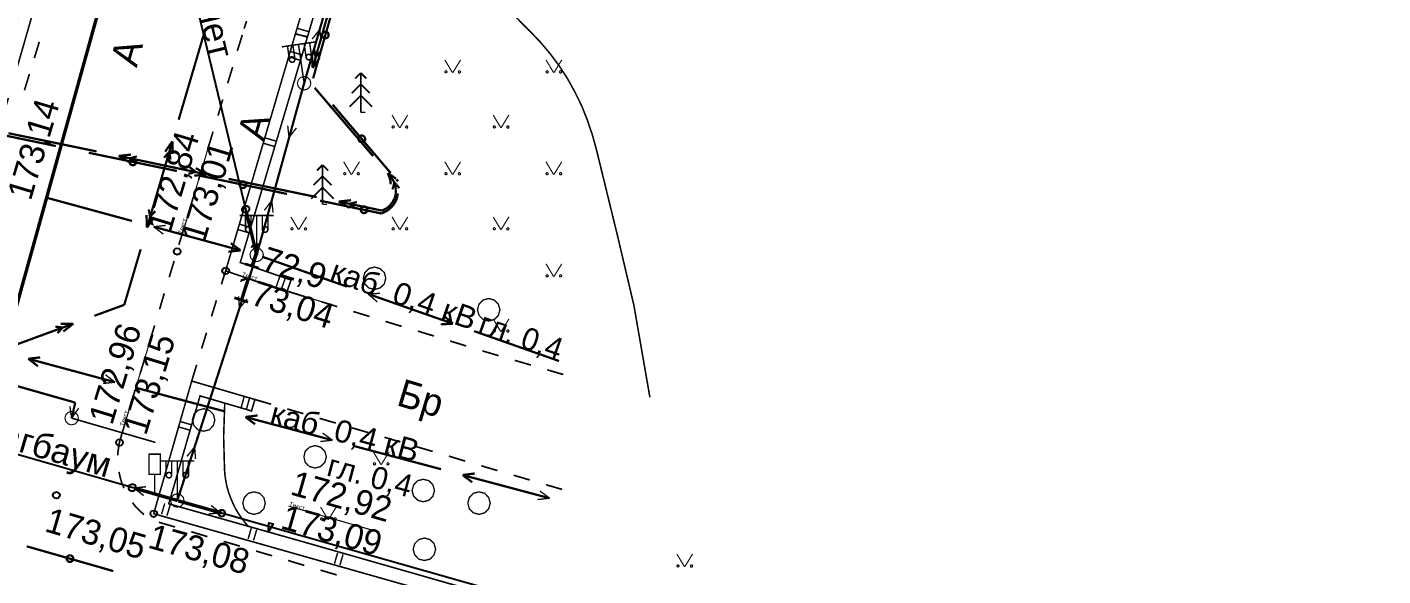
# Model space of a CAD drawing. Extents: x -2634 to -2115, y -2142 to -1393.
# Drawn here: x -2368.2 to -2307.9, y -2042.1 to -2017.7 of the extents above; entities that cross this region are included whole.
import ezdxf

# ---------------------------------------------------------------- set-up
doc = ezdxf.new("R2010")
doc.units = 0
doc.header["$MEASUREMENT"] = 0
for name, color, linetype in [('500_Дополн-Бордюры__п', 7, 'Continuous'), ('500_Дороги-Автодорожн', 7, 'Continuous'), ('500_Дороги-Проезжие_ч', 7, 'Continuous'), ('500_Железн-Сооружения', 7, 'Continuous'), ('500_Линии_-Линии_связ', 7, 'Continuous'), ('500_Линии_-ЛЭП_кабель', 7, 'Continuous'), ('500_Линии_-ЛЭП_провод', 7, 'Continuous'), ('500_Линии_-Фонари_час', 7, 'Continuous'), ('500_Линии_-Электрокаб', 7, 'Continuous'), ('500_Объект-Опоры', 7, 'Continuous'), ('500_Огражд-Ограждения', 7, 'Continuous'), ('500_Растит-Газоны__са', 7, 'Continuous'), ('500_Растит-Лес_и_лесо', 7, 'Continuous'), ('500_Рельеф-Высотные_о', 7, 'Continuous'), ('500_Рельеф-Горизонтал', 7, 'Continuous'), ('Красные_ли-Оси_улиц_к', 7, 'Continuous')]:
    doc.layers.add(name, color=color, linetype=linetype)
doc.styles.add('TARIAL', font='Arial')

# ---------------------------------------------------------------- blocks, each defined once
blk = doc.blocks.new('block_25')
at = {"layer": '500_Растит-Газоны__са', "color": 0, "const_width": 0.05}
for points in [[(2.35, 3.02), (2.69, 2.45)], [(2.7, 2.45), (3.05, 3.02)], [(0, 0.57), (0.34, 0)], [(0.35, 0), (0.7, 0.57)]]:
    blk.add_lwpolyline(points, dxfattribs=at)
for points in [[(2.4, 2.54), (2.42, 2.53), (2.44, 2.51), (2.45, 2.49), (2.44, 2.46), (2.42, 2.45), (2.4, 2.44), (2.37, 2.45), (2.36, 2.46), (2.35, 2.49), (2.36, 2.51), (2.37, 2.53)], [(3, 2.54), (3.02, 2.53), (3.04, 2.51), (3.05, 2.49), (3.04, 2.46), (3.02, 2.44), (3, 2.44), (2.97, 2.44), (2.96, 2.46), (2.95, 2.49), (2.96, 2.51), (2.97, 2.53)], [(0.05, 0.09), (0.07, 0.08), (0.09, 0.06), (0.1, 0.04), (0.09, 0.01), (0.07, 0), (0.05, -0.01), (0.02, 0), (0.01, 0.01), (0, 0.04), (0.01, 0.06), (0.02, 0.08)], [(0.65, 0.09), (0.68, 0.08), (0.69, 0.06), (0.7, 0.04), (0.69, 0.01), (0.68, -0.01), (0.65, -0.01), (0.63, -0.01), (0.61, 0.01), (0.6, 0.04), (0.61, 0.06), (0.63, 0.08)]]:
    blk.add_lwpolyline(points, close=True, dxfattribs=at)

msp = doc.modelspace()

# ---------------------------------------------------------------- linework, layer by layer
at = {"layer": '500_Дополн-Бордюры__п', "color": 1, "const_width": 0.075}
for points in [[(-2358.4, -2017.38), (-2358.51, -2017.72)], [(-2367.84, -2019.03), (-2367.62, -2018.31)], [(-2358.81, -2018.71), (-2358.59, -2018)], [(-2359.24, -2020.15), (-2359.02, -2019.43)], [(-2368.28, -2020.46), (-2368.06, -2019.74)], [(-2359.67, -2021.59), (-2359.46, -2020.87)], [(-2360.11, -2023.02), (-2359.89, -2022.3)], [(-2360.54, -2024.46), (-2360.32, -2023.74)], [(-2360.97, -2025.9), (-2360.76, -2025.18)], [(-2361.41, -2027.33), (-2361.19, -2026.61)], [(-2361.84, -2028.77), (-2361.62, -2028.05)], [(-2359.52, -2029.09), (-2359.33, -2028.49)], [(-2359.33, -2028.49), (-2359.44, -2028.83)], [(-2362.27, -2030.2), (-2362.06, -2029.49)], [(-2359.96, -2030.52), (-2359.74, -2029.8)], [(-2356.52, -2029.42), (-2355.8, -2029.64)], [(-2356.52, -2029.42), (-2355.8, -2029.64)], [(-2355.08, -2029.86), (-2354.37, -2030.08)], [(-2355.08, -2029.86), (-2354.37, -2030.08)], [(-2353.65, -2030.3), (-2352.93, -2030.52)], [(-2353.65, -2030.3), (-2352.93, -2030.52)], [(-2362.71, -2031.64), (-2362.49, -2030.92)], [(-2352.22, -2030.74), (-2351.5, -2030.96)], [(-2352.22, -2030.74), (-2351.5, -2030.96)], [(-2360.4, -2031.95), (-2360.18, -2031.24)], [(-2350.78, -2031.17), (-2350.06, -2031.39)], [(-2350.78, -2031.17), (-2350.06, -2031.39)], [(-2349.35, -2031.61), (-2348.63, -2031.83)], [(-2349.35, -2031.61), (-2348.63, -2031.83)], [(-2347.91, -2032.05), (-2347.19, -2032.26)], [(-2347.91, -2032.05), (-2347.19, -2032.26)], [(-2363.14, -2033.08), (-2362.92, -2032.36)], [(-2360.84, -2033.39), (-2360.62, -2032.67)], [(-2346.47, -2032.47), (-2345.75, -2032.68)], [(-2346.47, -2032.47), (-2345.75, -2032.68)], [(-2345.03, -2032.89), (-2344.31, -2033.1)], [(-2345.03, -2032.89), (-2344.31, -2033.1)], [(-2363.57, -2034.51), (-2363.36, -2033.79)], [(-2358.03, -2034.21), (-2357.31, -2034.42)], [(-2356.59, -2034.63), (-2355.87, -2034.84)], [(-2364.01, -2035.95), (-2363.79, -2035.23)], [(-2355.15, -2035.05), (-2354.43, -2035.26)], [(-2353.71, -2035.47), (-2352.99, -2035.68)], [(-2352.27, -2035.89), (-2351.56, -2036.1)], [(-2364.12, -2036.55), (-2364.13, -2036.69)], [(-2364.09, -2036.34), (-2364.12, -2036.55)], [(-2364.06, -2036.14), (-2364.09, -2036.34)], [(-2364.01, -2035.95), (-2364.06, -2036.14)], [(-2350.84, -2036.31), (-2350.12, -2036.52)], [(-2349.4, -2036.73), (-2348.68, -2036.95)], [(-2364.07, -2037.43), (-2364.05, -2037.56)], [(-2364.05, -2037.56), (-2364, -2037.75)], [(-2364, -2037.75), (-2363.94, -2037.95)], [(-2347.96, -2037.16), (-2347.24, -2037.37)], [(-2346.52, -2037.58), (-2345.8, -2037.79)], [(-2363.94, -2037.95), (-2363.86, -2038.13)], [(-2363.86, -2038.13), (-2363.85, -2038.15)], [(-2345.08, -2038), (-2344.36, -2038.21)], [(-2363.47, -2038.79), (-2363.45, -2038.83)], [(-2363.45, -2038.83), (-2363.32, -2038.99)], [(-2363.32, -2038.99), (-2363.18, -2039.13)], [(-2363.18, -2039.13), (-2363.03, -2039.27)], [(-2363.03, -2039.27), (-2362.96, -2039.33)], [(-2362.3, -2039.67), (-2361.58, -2039.88)], [(-2360.86, -2040.09), (-2360.14, -2040.31)], [(-2359.42, -2040.52), (-2358.7, -2040.73)], [(-2357.98, -2040.95), (-2357.26, -2041.16)], [(-2356.55, -2041.37), (-2355.83, -2041.59)], [(-2355.11, -2041.8), (-2354.39, -2042.01)]]:
    msp.add_lwpolyline(points, dxfattribs=at)
at = {"layer": '500_Дороги-Автодорожн', "color": 0, "const_width": 0.065}
msp.add_lwpolyline([(-2362.24, -2037.54), (-2362.74, -2037.54), (-2362.74, -2036.64), (-2362.24, -2036.64)], close=True, dxfattribs=at)
for points in [[(-2362.49, -2038.41), (-2362.49, -2037.54)], [(-2362.24, -2038.44), (-2362.49, -2038.44)]]:
    msp.add_lwpolyline(points, dxfattribs=at)
at = {"layer": '500_Железн-Сооружения', "color": 0, "const_width": 0.07}
msp.add_lwpolyline([(-2366.18, -2035.04), (-2362.45, -2036.12)], dxfattribs=at)
at = {"layer": '500_Линии_-Линии_связ', "color": 6}
for points in [[(-2357.95, -2027.78), (-2365.79, -1995.18)], [(-2361.48, -2038.7), (-2389.73, -2030.58)], [(-2295.11, -2057.58), (-2361.48, -2038.7)]]:
    msp.add_lwpolyline(points, dxfattribs=at)
at = {"layer": '500_Линии_-Линии_связ', "color": 0}
for points, const_width in [([(-2354.35, -2016.08), (-2355.44, -2019.93)], 0.1), ([(-2354.57, -2021.1), (-2352.05, -2024.07)], 0.1), ([(-2366.88, -2022.94), (-2370.8, -2022.13)], 0.1), ([(-2361.5, -2024.05), (-2365.42, -2023.24)], 0.1), ([(-2356.6, -2025.07), (-2360.52, -2024.25)], 0.1), ([(-2352.05, -2024.07), (-2351.98, -2024.14)], 0.1), ([(-2351.67, -2025.05), (-2351.68, -2025.15)], 0.1), ([(-2352.4, -2025.94), (-2355.13, -2025.37)], 0.1), ([(-2351.97, -2025.67), (-2352.12, -2025.8)], 0.1), ([(-2351.84, -2025.52), (-2351.97, -2025.67)], 0.1), ([(-2351.74, -2025.34), (-2351.84, -2025.52)], 0.1), ([(-2351.68, -2025.15), (-2351.74, -2025.34)], 0.1), ([(-2357.95, -2027.78), (-2358.42, -2025.83)], 0.15), ([(-2352.29, -2025.89), (-2352.4, -2025.94)], 0.1), ([(-2352.12, -2025.8), (-2352.29, -2025.89)], 0.1), ([(-2361.48, -2038.7), (-2363.4, -2038.15)], 0.15), ([(-2361.43, -2038.72), (-2359.51, -2039.26)], 0.15), ([(-2368.18, -2040.74), (-2364.33, -2041.84)], 0.1)]:
    msp.add_lwpolyline(points, dxfattribs=dict(at, const_width=const_width))
at = {"layer": '500_Линии_-Линии_связ', "color": 0, "const_width": 0.1}
for points in [[(-2354.75, -2018.05), (-2354.79, -2018.11), (-2354.85, -2018.15), (-2354.93, -2018.15), (-2355, -2018.11), (-2355.04, -2018.04), (-2355.04, -2017.96), (-2355, -2017.9), (-2354.93, -2017.86), (-2354.85, -2017.86), (-2354.78, -2017.9), (-2354.75, -2017.97)], [(-2353.16, -2022.53), (-2353.13, -2022.6), (-2353.13, -2022.67), (-2353.18, -2022.74), (-2353.25, -2022.77), (-2353.33, -2022.76), (-2353.39, -2022.72), (-2353.42, -2022.65), (-2353.42, -2022.57), (-2353.37, -2022.51), (-2353.3, -2022.47), (-2353.22, -2022.48)], [(-2363.49, -2023.79), (-2363.56, -2023.76), (-2363.6, -2023.69), (-2363.6, -2023.62), (-2363.57, -2023.55), (-2363.5, -2023.5), (-2363.43, -2023.5), (-2363.36, -2023.53), (-2363.31, -2023.6), (-2363.31, -2023.68), (-2363.35, -2023.75), (-2363.41, -2023.79)], [(-2358.59, -2024.81), (-2358.66, -2024.77), (-2358.7, -2024.71), (-2358.71, -2024.63), (-2358.67, -2024.56), (-2358.61, -2024.52), (-2358.53, -2024.51), (-2358.46, -2024.55), (-2358.42, -2024.61), (-2358.41, -2024.69), (-2358.45, -2024.76), (-2358.51, -2024.8)], [(-2353.21, -2025.92), (-2353.27, -2025.89), (-2353.32, -2025.82), (-2353.32, -2025.74), (-2353.29, -2025.68), (-2353.22, -2025.63), (-2353.14, -2025.63), (-2353.08, -2025.66), (-2353.03, -2025.73), (-2353.03, -2025.81), (-2353.06, -2025.87), (-2353.13, -2025.92)], [(-2366.22, -2041.14), (-2366.15, -2041.18), (-2366.11, -2041.25), (-2366.11, -2041.33), (-2366.15, -2041.39), (-2366.22, -2041.43), (-2366.3, -2041.43), (-2366.36, -2041.39), (-2366.4, -2041.32), (-2366.4, -2041.24), (-2366.36, -2041.18), (-2366.29, -2041.14)]]:
    msp.add_lwpolyline(points, close=True, dxfattribs=at)
at = {"layer": '500_Линии_-Линии_связ', "color": 0}
for points in [[(-2358.6, -2025.79), (-2358.59, -2025.71), (-2358.55, -2025.64), (-2358.47, -2025.6), (-2358.39, -2025.6), (-2358.32, -2025.64), (-2358.28, -2025.71), (-2358.28, -2025.79), (-2358.33, -2025.85), (-2358.4, -2025.89), (-2358.49, -2025.89), (-2358.56, -2025.85)], [(-2363.53, -2038.28), (-2363.6, -2038.24), (-2363.63, -2038.17), (-2363.63, -2038.08), (-2363.59, -2038.01), (-2363.52, -2037.97), (-2363.44, -2037.97), (-2363.37, -2038.01), (-2363.34, -2038.08), (-2363.34, -2038.17), (-2363.38, -2038.24), (-2363.45, -2038.28)], [(-2359.47, -2039.12), (-2359.4, -2039.16), (-2359.36, -2039.23), (-2359.36, -2039.3), (-2359.4, -2039.37), (-2359.47, -2039.41), (-2359.55, -2039.41), (-2359.61, -2039.37), (-2359.65, -2039.3), (-2359.65, -2039.22), (-2359.61, -2039.15), (-2359.54, -2039.12)]]:
    msp.add_lwpolyline(points, close=True, dxfattribs=at)
at = {"layer": '500_Линии_-ЛЭП_кабель', "color": 2, "const_width": 0.1}
for points in [[(-2347.1, -1989.99), (-2355.84, -2020.15), (-2357.95, -2027.78)], [(-2361.48, -2038.7), (-2357.95, -2027.78)]]:
    msp.add_lwpolyline(points, dxfattribs=at)
at = {"layer": '500_Линии_-ЛЭП_кабель', "color": 0, "const_width": 0.06}
for points in [[(-2355.84, -2020.15), (-2355.14, -2017.75)], [(-2355.48, -2018.18), (-2355.14, -2017.75)], [(-2355.09, -2018.29), (-2355.14, -2017.75)], [(-2355.84, -2020.15), (-2356.51, -2022.56)], [(-2356.57, -2022.03), (-2356.51, -2022.56)], [(-2356.18, -2022.13), (-2356.51, -2022.56)], [(-2357.95, -2027.78), (-2357.28, -2025.37)], [(-2357.61, -2025.8), (-2357.28, -2025.37)], [(-2357.22, -2025.9), (-2357.28, -2025.37)], [(-2357.95, -2027.78), (-2358.72, -2030.16)], [(-2358.75, -2029.62), (-2358.72, -2030.16)], [(-2358.37, -2029.74), (-2358.72, -2030.16)], [(-2361.48, -2038.7), (-2360.71, -2036.32)], [(-2361.05, -2036.74), (-2360.71, -2036.32)], [(-2360.67, -2036.86), (-2360.71, -2036.32)]]:
    msp.add_lwpolyline(points, dxfattribs=at)
at = {"layer": '500_Линии_-ЛЭП_провод', "color": 253, "const_width": 0.07}
for points in [[(-2361.48, -2038.7), (-2389.73, -2030.58)], [(-2295.11, -2057.58), (-2361.48, -2038.7)]]:
    msp.add_lwpolyline(points, dxfattribs=at)
at = {"layer": '500_Линии_-ЛЭП_провод', "color": 0}
for points, const_width in [([(-2362.87, -2038.09), (-2363.4, -2038.15)], 0.065), ([(-2361.48, -2038.7), (-2363.4, -2038.15)], 0.065), ([(-2362.98, -2038.48), (-2363.4, -2038.15)], 0.065), ([(-2361.48, -2038.7), (-2359.56, -2039.25)], 0.06), ([(-2359.98, -2038.92), (-2359.56, -2039.25)], 0.06), ([(-2360.09, -2039.3), (-2359.56, -2039.25)], 0.06)]:
    msp.add_lwpolyline(points, dxfattribs=dict(at, const_width=const_width))
at = {"layer": '500_Линии_-Фонари_час', "color": 0, "const_width": 0.065}
for points in [[(-2355.35, -2018.31), (-2356.83, -2018.53)], [(-2355.84, -2020.15), (-2356.09, -2018.42)], [(-2355.75, -2019), (-2355.84, -2018.38)], [(-2355.51, -2018.97), (-2355.59, -2018.35)], [(-2356.49, -2019.13), (-2356.58, -2018.49)], [(-2356.5, -2019.11), (-2356.51, -2018.99)], [(-2356.5, -2019.11), (-2356.51, -2018.99)], [(-2356.24, -2019.1), (-2356.34, -2018.46)], [(-2356.25, -2019.07), (-2356.27, -2018.95)], [(-2355.75, -2019), (-2355.77, -2018.88)], [(-2355.51, -2018.97), (-2355.52, -2018.84)], [(-2356.24, -2019.1), (-2356.24, -2019.1)], [(-2357.2, -2026.03), (-2358.7, -2026.03)], [(-2358.45, -2026.68), (-2358.45, -2026.03)], [(-2358.2, -2026.68), (-2358.2, -2026.03)], [(-2357.95, -2027.78), (-2357.95, -2026.03)], [(-2357.7, -2026.65), (-2357.7, -2026.03)], [(-2357.45, -2026.65), (-2357.45, -2026.03)], [(-2358.45, -2026.65), (-2358.45, -2026.53)], [(-2358.45, -2026.65), (-2358.45, -2026.53)], [(-2358.2, -2026.65), (-2358.2, -2026.53)], [(-2358.2, -2026.68), (-2358.2, -2026.68)], [(-2357.7, -2026.65), (-2357.7, -2026.53)], [(-2357.45, -2026.65), (-2357.45, -2026.53)], [(-2360.73, -2036.95), (-2362.23, -2036.95)], [(-2361.98, -2037.6), (-2361.98, -2036.95)], [(-2361.73, -2037.6), (-2361.73, -2036.95)], [(-2361.48, -2038.7), (-2361.48, -2036.95)], [(-2361.23, -2037.58), (-2361.23, -2036.95)], [(-2360.98, -2037.58), (-2360.98, -2036.95)], [(-2361.98, -2037.58), (-2361.98, -2037.45)], [(-2361.98, -2037.58), (-2361.98, -2037.45)], [(-2361.73, -2037.58), (-2361.73, -2037.45)], [(-2361.73, -2037.6), (-2361.73, -2037.6)], [(-2361.23, -2037.58), (-2361.23, -2037.45)], [(-2360.98, -2037.58), (-2360.98, -2037.45)]]:
    msp.add_lwpolyline(points, dxfattribs=at)
at = {"layer": '500_Линии_-Фонари_час', "color": 0, "const_width": 0.07}
for points in [[(-2356.5, -2019.11), (-2356.49, -2019.05), (-2356.45, -2018.99), (-2356.39, -2018.97), (-2356.33, -2018.98), (-2356.27, -2019.01), (-2356.25, -2019.07), (-2356.26, -2019.14), (-2356.29, -2019.19), (-2356.35, -2019.22), (-2356.42, -2019.21), (-2356.47, -2019.17)], [(-2355.75, -2019), (-2355.75, -2018.94), (-2355.71, -2018.89), (-2355.65, -2018.86), (-2355.58, -2018.87), (-2355.53, -2018.91), (-2355.51, -2018.97), (-2355.51, -2019.03), (-2355.55, -2019.08), (-2355.61, -2019.11), (-2355.68, -2019.1), (-2355.73, -2019.06)], [(-2358.45, -2026.65), (-2358.43, -2026.59), (-2358.39, -2026.54), (-2358.32, -2026.53), (-2358.26, -2026.54), (-2358.22, -2026.59), (-2358.2, -2026.65), (-2358.22, -2026.71), (-2358.26, -2026.76), (-2358.32, -2026.78), (-2358.39, -2026.76), (-2358.43, -2026.71)], [(-2357.7, -2026.65), (-2357.68, -2026.59), (-2357.64, -2026.54), (-2357.57, -2026.53), (-2357.51, -2026.54), (-2357.47, -2026.59), (-2357.45, -2026.65), (-2357.47, -2026.71), (-2357.51, -2026.76), (-2357.57, -2026.78), (-2357.64, -2026.76), (-2357.68, -2026.71)], [(-2361.98, -2037.58), (-2361.96, -2037.51), (-2361.92, -2037.47), (-2361.85, -2037.45), (-2361.79, -2037.47), (-2361.75, -2037.51), (-2361.73, -2037.58), (-2361.75, -2037.64), (-2361.79, -2037.68), (-2361.85, -2037.7), (-2361.92, -2037.68), (-2361.96, -2037.64)], [(-2361.23, -2037.58), (-2361.21, -2037.51), (-2361.17, -2037.47), (-2361.1, -2037.45), (-2361.04, -2037.47), (-2361, -2037.51), (-2360.98, -2037.58), (-2361, -2037.64), (-2361.04, -2037.68), (-2361.1, -2037.7), (-2361.17, -2037.68), (-2361.21, -2037.64)]]:
    msp.add_lwpolyline(points, close=True, dxfattribs=at)
at = {"layer": '500_Линии_-Электрокаб', "color": 12, "const_width": 0.1}
for points in [[(-2354.37, -2015.62), (-2355.46, -2019.47)], [(-2361.42, -2021.77), (-2360.29, -2017.93)], [(-2355.49, -2018.91), (-2355.46, -2019.47)], [(-2355.15, -2019.01), (-2355.46, -2019.47)], [(-2355.39, -2018.66), (-2355.33, -2018.99)], [(-2355.1, -2018.74), (-2355.33, -2018.99)], [(-2355.37, -2020.35), (-2352.77, -2023.39)], [(-2365.07, -2023.18), (-2368.99, -2022.37)], [(-2362.83, -2026.57), (-2361.7, -2022.73)], [(-2362.07, -2023.46), (-2361.84, -2023.21)], [(-2362.02, -2023.19), (-2361.7, -2022.73)], [(-2361.78, -2023.54), (-2361.84, -2023.21)], [(-2361.69, -2023.29), (-2361.7, -2022.73)], [(-2363.54, -2023.32), (-2364.09, -2023.38)], [(-2360.18, -2024.2), (-2364.09, -2023.38)], [(-2363.61, -2023.66), (-2364.09, -2023.38)], [(-2363.28, -2023.4), (-2363.6, -2023.49)], [(-2363.34, -2023.69), (-2363.6, -2023.49)], [(-2360.67, -2024.09), (-2360.93, -2023.88)], [(-2360.68, -2024.09), (-2360.99, -2024.18)], [(-2360.18, -2024.2), (-2360.73, -2024.26)], [(-2360.18, -2024.19), (-2360.66, -2023.92)], [(-2355.28, -2025.21), (-2359.2, -2024.4)], [(-2352.12, -2024.15), (-2351.98, -2024.32)], [(-2352.12, -2024.15), (-2351.92, -2024.27)], [(-2352.12, -2024.15), (-2352.03, -2024.37)], [(-2352.04, -2024.36), (-2351.98, -2024.56)], [(-2351.98, -2024.32), (-2351.87, -2024.48)], [(-2351.92, -2024.27), (-2351.75, -2024.4)], [(-2351.87, -2024.48), (-2351.79, -2024.66)], [(-2351.74, -2024.43), (-2351.66, -2024.51)], [(-2352, -2024.53), (-2351.99, -2024.64)], [(-2351.85, -2024.67), (-2351.91, -2024.87)], [(-2351.84, -2024.56), (-2351.85, -2024.69)], [(-2351.83, -2024.56), (-2351.74, -2024.64)], [(-2351.76, -2025.05), (-2351.81, -2025.25)], [(-2351.79, -2024.66), (-2351.76, -2024.86)], [(-2351.76, -2024.86), (-2351.76, -2025.05)], [(-2351.74, -2024.65), (-2351.61, -2024.81)], [(-2353.75, -2025.35), (-2354.3, -2025.41)], [(-2352.38, -2025.81), (-2354.3, -2025.41)], [(-2353.82, -2025.69), (-2354.3, -2025.41)], [(-2353.49, -2025.43), (-2353.81, -2025.51)], [(-2353.55, -2025.72), (-2353.81, -2025.51)], [(-2352.02, -2025.58), (-2352.17, -2025.71)], [(-2351.9, -2025.42), (-2352.02, -2025.58)], [(-2351.81, -2025.25), (-2351.9, -2025.42)], [(-2362.83, -2026.57), (-2362.85, -2026.01)], [(-2362.83, -2026.57), (-2362.51, -2026.11)], [(-2362.69, -2026.08), (-2362.75, -2025.76)], [(-2362.69, -2026.08), (-2362.46, -2025.84)], [(-2352.35, -2025.8), (-2352.38, -2025.81)], [(-2352.17, -2025.71), (-2352.35, -2025.8)], [(-2363.84, -2030), (-2363.11, -2027.53)], [(-2365.17, -2030.49), (-2363.84, -2030)], [(-2369.87, -2032.22), (-2366.11, -2030.84)], [(-2366.91, -2030.97), (-2366.58, -2031.01)], [(-2366.81, -2031.26), (-2366.58, -2031.01)], [(-2366.67, -2030.85), (-2366.11, -2030.84)], [(-2366.55, -2031.19), (-2366.11, -2030.84)]]:
    msp.add_lwpolyline(points, dxfattribs=at)
at = {"layer": '500_Линии_-Электрокаб', "color": 1}
for points, const_width in [([(-2367.36, -2025.22), (-2363.5, -2026.27)], 0.1), ([(-2362.53, -2026.53), (-2358.67, -2027.58)], 0.1), ([(-2362.53, -2026.53), (-2362, -2026.47)], 0.06), ([(-2362.53, -2026.53), (-2362.1, -2026.86)], 0.06), ([(-2359.1, -2027.26), (-2358.67, -2027.58)], 0.1), ([(-2359.21, -2027.64), (-2358.67, -2027.58)], 0.1), ([(-2357.71, -2027.86), (-2353.94, -2029.19)], 0.1), ([(-2352.99, -2029.52), (-2349.22, -2030.84)], 0.1), ([(-2352.99, -2029.52), (-2352.46, -2029.49)], 0.06), ([(-2352.99, -2029.52), (-2352.59, -2029.87)], 0.06), ([(-2349.63, -2030.49), (-2349.22, -2030.84)], 0.1), ([(-2349.76, -2030.87), (-2349.22, -2030.84)], 0.1), ([(-2348.28, -2031.17), (-2344.5, -2032.5)], 0.1), ([(-2367.58, -2032.34), (-2368.11, -2032.4)], 0.1), ([(-2364.25, -2033.44), (-2368.11, -2032.4)], 0.1), ([(-2367.68, -2032.73), (-2368.11, -2032.4)], 0.1), ([(-2366.02, -2034.35), (-2369.18, -2033.45)], 0.1), ([(-2364.25, -2033.44), (-2364.78, -2033.5)], 0.06), ([(-2364.25, -2033.44), (-2364.68, -2033.11)], 0.06), ([(-2359.41, -2034.73), (-2363.28, -2033.7)], 0.1), ([(-2366.18, -2035.04), (-2366.26, -2034.51)], 0.06), ([(-2366.18, -2035.04), (-2366.02, -2034.35)], 0.1), ([(-2366.18, -2035.04), (-2365.87, -2034.6)], 0.06), ([(-2357.91, -2034.92), (-2358.45, -2034.99)], 0.1), ([(-2354.58, -2036.02), (-2358.45, -2034.99)], 0.1), ([(-2358.02, -2035.31), (-2358.45, -2034.99)], 0.1), ([(-2354.58, -2036.02), (-2355.02, -2035.7)], 0.06), ([(-2354.58, -2036.02), (-2355.12, -2036.08)], 0.06), ([(-2349.75, -2037.31), (-2353.62, -2036.28)], 0.1), ([(-2348.25, -2037.5), (-2348.79, -2037.57)], 0.1), ([(-2344.92, -2038.6), (-2348.79, -2037.57)], 0.1), ([(-2348.36, -2037.89), (-2348.79, -2037.57)], 0.1), ([(-2344.92, -2038.6), (-2345.35, -2038.28)], 0.06), ([(-2344.92, -2038.6), (-2345.46, -2038.66)], 0.06)]:
    msp.add_lwpolyline(points, dxfattribs=dict(at, const_width=const_width))
at = {"layer": '500_Объект-Опоры', "color": 1, "const_width": 0.05}
for points in [[(-2355.84, -2019.85), (-2355.69, -2019.89), (-2355.58, -2020), (-2355.54, -2020.15), (-2355.58, -2020.3), (-2355.69, -2020.41), (-2355.84, -2020.45), (-2355.99, -2020.41), (-2356.1, -2020.3), (-2356.14, -2020.15), (-2356.1, -2020), (-2355.99, -2019.89)], [(-2357.95, -2027.48), (-2357.8, -2027.52), (-2357.69, -2027.63), (-2357.65, -2027.78), (-2357.69, -2027.93), (-2357.8, -2028.04), (-2357.95, -2028.08), (-2358.1, -2028.04), (-2358.21, -2027.93), (-2358.25, -2027.78), (-2358.21, -2027.63), (-2358.1, -2027.52)], [(-2366.18, -2034.74), (-2366.03, -2034.78), (-2365.92, -2034.89), (-2365.88, -2035.04), (-2365.92, -2035.19), (-2366.03, -2035.3), (-2366.18, -2035.34), (-2366.33, -2035.3), (-2366.44, -2035.19), (-2366.48, -2035.04), (-2366.44, -2034.89), (-2366.33, -2034.78)], [(-2361.48, -2038.4), (-2361.33, -2038.44), (-2361.22, -2038.55), (-2361.18, -2038.7), (-2361.22, -2038.85), (-2361.33, -2038.96), (-2361.48, -2039), (-2361.63, -2038.96), (-2361.74, -2038.85), (-2361.78, -2038.7), (-2361.74, -2038.55), (-2361.63, -2038.44)]]:
    msp.add_lwpolyline(points, close=True, dxfattribs=at)
at = {"layer": '500_Огражд-Ограждения', "color": 0, "const_width": 0.07}
for points in [[(-2351.16, -2000.89), (-2356.23, -2017.96), (-2355.69, -2018.08), (-2350.66, -2001.02)], [(-2372.3, -2025.02), (-2370.37, -2025.58), (-2367.17, -2014.46), (-2367.72, -2014.28), (-2370.78, -2024.75), (-2372.11, -2024.36)], [(-2356.61, -2029.43), (-2359.33, -2028.49), (-2356.23, -2017.96), (-2355.69, -2018.08), (-2358.68, -2028.12), (-2356.42, -2028.9)], [(-2330.17, -2047.89), (-2355.63, -2040.61), (-2361.86, -2038.85), (-2360.47, -2034.05), (-2358.18, -2034.72), (-2358.03, -2034.21), (-2360.84, -2033.39), (-2362.53, -2039.29), (-2338.17, -2046.19), (-2330.34, -2048.47)]]:
    msp.add_lwpolyline(points, close=True, dxfattribs=at)
at = {"layer": '500_Огражд-Ограждения', "color": 0, "const_width": 0.065}
for points in [[(-2356.13, -2017.71), (-2355.65, -2017.85)], [(-2355.65, -2017.85), (-2355.65, -2017.85)], [(-2355.65, -2017.85), (-2355.65, -2017.85)], [(-2356.2, -2017.95), (-2355.73, -2018.09)], [(-2356.5, -2018.98), (-2356.03, -2019.12)], [(-2356.43, -2018.74), (-2355.95, -2018.88)], [(-2357.57, -2022.58), (-2357.09, -2022.72)], [(-2357.64, -2022.82), (-2357.16, -2022.96)], [(-2357.09, -2022.72), (-2357.09, -2022.72)], [(-2357.09, -2022.72), (-2357.09, -2022.72)], [(-2358.77, -2026.66), (-2358.29, -2026.8)], [(-2358.7, -2026.42), (-2358.22, -2026.56)], [(-2357.09, -2029.23), (-2356.93, -2028.76)], [(-2356.93, -2028.76), (-2356.93, -2028.76)], [(-2356.93, -2028.76), (-2356.93, -2028.76)], [(-2356.85, -2029.31), (-2356.69, -2028.84)], [(-2358.64, -2034.57), (-2358.51, -2034.09)], [(-2358.51, -2034.09), (-2358.51, -2034.09)], [(-2358.51, -2034.09), (-2358.51, -2034.09)], [(-2358.4, -2034.63), (-2358.27, -2034.15)], [(-2360.87, -2035.33), (-2361.35, -2035.19)], [(-2360.94, -2035.57), (-2361.42, -2035.43)], [(-2362.04, -2038.83), (-2362.18, -2039.31)], [(-2361.8, -2038.9), (-2361.94, -2039.38)], [(-2361.94, -2039.38), (-2361.94, -2039.38)], [(-2361.94, -2039.38), (-2361.94, -2039.38)], [(-2358.19, -2039.93), (-2358.33, -2040.41)], [(-2357.95, -2040), (-2358.09, -2040.48)], [(-2354.35, -2041.03), (-2354.49, -2041.51)], [(-2354.11, -2041.1), (-2354.25, -2041.58)], [(-2354.25, -2041.58), (-2354.25, -2041.58)], [(-2354.25, -2041.58), (-2354.25, -2041.58)]]:
    msp.add_lwpolyline(points, dxfattribs=at)
at = {"layer": '500_Растит-Лес_и_лесо', "color": 94}
for points, const_width in [([(-2353.72, -2020.59), (-2353.32, -2020.19)], 0.075), ([(-2353.57, -2019.94), (-2353.32, -2019.69)], 0.075), ([(-2353.07, -2019.94), (-2353.32, -2019.69)], 0.075), ([(-2352.92, -2020.59), (-2353.32, -2020.19)], 0.075), ([(-2353.32, -2021.44), (-2353.32, -2019.69)], 0.065), ([(-2353.82, -2021.19), (-2353.32, -2020.69)], 0.075), ([(-2352.82, -2021.19), (-2353.32, -2020.69)], 0.075), ([(-2353.32, -2021.44), (-2353.32, -2021.24)], 0.065), ([(-2353.12, -2021.44), (-2353.32, -2021.44)], 0.065), ([(-2355.27, -2024.03), (-2355.02, -2023.78)], 0.075), ([(-2354.77, -2024.03), (-2355.02, -2023.78)], 0.075), ([(-2355.02, -2025.53), (-2355.02, -2023.78)], 0.065), ([(-2355.42, -2024.68), (-2355.02, -2024.28)], 0.075), ([(-2354.62, -2024.68), (-2355.02, -2024.28)], 0.075), ([(-2355.52, -2025.28), (-2355.02, -2024.78)], 0.075), ([(-2354.52, -2025.28), (-2355.02, -2024.78)], 0.075), ([(-2355.02, -2025.53), (-2355.02, -2025.33)], 0.065), ([(-2354.82, -2025.53), (-2355.02, -2025.53)], 0.065)]:
    msp.add_lwpolyline(points, dxfattribs=dict(at, const_width=const_width))
at = {"layer": '500_Растит-Лес_и_лесо', "color": 0, "const_width": 0.06}
for points in [[(-2352.71, -2028.32), (-2352.46, -2028.39), (-2352.27, -2028.57), (-2352.21, -2028.82), (-2352.27, -2029.07), (-2352.46, -2029.25), (-2352.71, -2029.32), (-2352.96, -2029.25), (-2353.14, -2029.07), (-2353.21, -2028.82), (-2353.14, -2028.57), (-2352.96, -2028.39)], [(-2347.63, -2029.72), (-2347.38, -2029.79), (-2347.2, -2029.97), (-2347.13, -2030.22), (-2347.2, -2030.47), (-2347.38, -2030.65), (-2347.63, -2030.72), (-2347.88, -2030.65), (-2348.06, -2030.47), (-2348.13, -2030.22), (-2348.06, -2029.97), (-2347.88, -2029.79)], [(-2360.31, -2034.62), (-2360.06, -2034.69), (-2359.88, -2034.87), (-2359.81, -2035.12), (-2359.88, -2035.37), (-2360.06, -2035.56), (-2360.31, -2035.62), (-2360.56, -2035.56), (-2360.74, -2035.37), (-2360.81, -2035.12), (-2360.74, -2034.87), (-2360.56, -2034.69)], [(-2355.35, -2036.26), (-2355.1, -2036.33), (-2354.92, -2036.51), (-2354.85, -2036.76), (-2354.92, -2037.01), (-2355.1, -2037.19), (-2355.35, -2037.26), (-2355.6, -2037.19), (-2355.79, -2037.01), (-2355.85, -2036.76), (-2355.79, -2036.51), (-2355.6, -2036.33)], [(-2358.07, -2038.32), (-2357.82, -2038.38), (-2357.63, -2038.57), (-2357.57, -2038.82), (-2357.63, -2039.07), (-2357.82, -2039.25), (-2358.07, -2039.32), (-2358.32, -2039.25), (-2358.5, -2039.07), (-2358.57, -2038.82), (-2358.5, -2038.57), (-2358.32, -2038.38)], [(-2350.54, -2037.76), (-2350.29, -2037.82), (-2350.11, -2038.01), (-2350.04, -2038.26), (-2350.11, -2038.51), (-2350.29, -2038.69), (-2350.54, -2038.76), (-2350.79, -2038.69), (-2350.97, -2038.51), (-2351.04, -2038.26), (-2350.97, -2038.01), (-2350.79, -2037.82)], [(-2348.06, -2038.32), (-2347.81, -2038.38), (-2347.63, -2038.57), (-2347.56, -2038.82), (-2347.63, -2039.07), (-2347.81, -2039.25), (-2348.06, -2039.32), (-2348.31, -2039.25), (-2348.49, -2039.07), (-2348.56, -2038.82), (-2348.49, -2038.57), (-2348.31, -2038.38)], [(-2350.49, -2040.37), (-2350.24, -2040.44), (-2350.06, -2040.62), (-2349.99, -2040.87), (-2350.06, -2041.12), (-2350.24, -2041.31), (-2350.49, -2041.37), (-2350.74, -2041.31), (-2350.92, -2041.12), (-2350.99, -2040.87), (-2350.92, -2040.62), (-2350.74, -2040.44)]]:
    msp.add_lwpolyline(points, close=True, dxfattribs=at)
at = {"layer": '500_Рельеф-Высотные_о', "color": 0, "const_width": 0.05}
for points in [[(-2361.26, -2026.88), (-2360.06, -2022.86)], [(-2358.63, -2028.73), (-2354.63, -2030)], [(-2363.85, -2035.42), (-2362.63, -2031.4)], [(-2356.53, -2038.95), (-2352.49, -2040.11)]]:
    msp.add_lwpolyline(points, dxfattribs=at)
at = {"layer": '500_Рельеф-Высотные_о', "color": 0}
for points in [[(-2361.49, -2027.48), (-2361.41, -2027.5), (-2361.36, -2027.55), (-2361.34, -2027.63), (-2361.36, -2027.7), (-2361.41, -2027.75), (-2361.49, -2027.78), (-2361.56, -2027.75), (-2361.62, -2027.7), (-2361.64, -2027.63), (-2361.62, -2027.55), (-2361.56, -2027.5)], [(-2359.33, -2028.34), (-2359.26, -2028.36), (-2359.2, -2028.42), (-2359.18, -2028.49), (-2359.2, -2028.57), (-2359.26, -2028.62), (-2359.33, -2028.64), (-2359.41, -2028.62), (-2359.46, -2028.57), (-2359.48, -2028.49), (-2359.46, -2028.42), (-2359.41, -2028.36)], [(-2364.05, -2035.97), (-2363.98, -2035.99), (-2363.92, -2036.05), (-2363.9, -2036.12), (-2363.92, -2036.2), (-2363.98, -2036.25), (-2364.05, -2036.27), (-2364.13, -2036.25), (-2364.18, -2036.2), (-2364.2, -2036.12), (-2364.18, -2036.05), (-2364.13, -2035.99)], [(-2366.86, -2038.32), (-2366.78, -2038.34), (-2366.73, -2038.39), (-2366.71, -2038.47), (-2366.73, -2038.54), (-2366.78, -2038.6), (-2366.86, -2038.62), (-2366.93, -2038.6), (-2366.99, -2038.54), (-2367.01, -2038.47), (-2366.99, -2038.39), (-2366.93, -2038.34)], [(-2362.53, -2039.14), (-2362.46, -2039.16), (-2362.4, -2039.21), (-2362.38, -2039.29), (-2362.4, -2039.36), (-2362.46, -2039.42), (-2362.53, -2039.44), (-2362.61, -2039.42), (-2362.66, -2039.36), (-2362.68, -2039.29), (-2362.66, -2039.21), (-2362.61, -2039.16)], [(-2357.42, -2040.1), (-2357.41, -2039.69), (-2357.22, -2039.74)]]:
    msp.add_lwpolyline(points, close=True, dxfattribs=at)
at = {"layer": '500_Рельеф-Горизонтал', "color": 15, "const_width": 0.07}
for points in [[(-2340.46, -2034.11), (-2341.17, -2030.03), (-2341.89, -2026.97), (-2342.84, -2023.09), (-2343.02, -2022.44), (-2343.24, -2021.79), (-2343.49, -2021.16), (-2343.79, -2020.55), (-2344.12, -2019.95), (-2344.49, -2019.38), (-2344.9, -2018.83), (-2345.34, -2018.31), (-2345.81, -2017.82), (-2345.93, -2017.7), (-2347.25, -2016.37)], [(-2359.37, -2034.37), (-2359.42, -2035.86), (-2359.38, -2037.34), (-2359.36, -2037.59), (-2359.32, -2037.84), (-2359.27, -2038.09), (-2359.2, -2038.34), (-2359.11, -2038.58), (-2359.01, -2038.82), (-2358.9, -2039.05), (-2358.77, -2039.27), (-2358.62, -2039.48), (-2358.47, -2039.68), (-2358.31, -2039.87)]]:
    msp.add_lwpolyline(points, dxfattribs=at)
at = {"layer": 'Красные_ли-Оси_улиц_к', "color": 12, "const_width": 0.15}
msp.add_lwpolyline([(-2363.94, -2013.16), (-2369.96, -2034.84)], dxfattribs=at)
msp.add_lwpolyline([(-2366.95, -2024), (-2366.95, -2024), (-2366.95, -2024), (-2366.95, -2024), (-2366.95, -2024), (-2366.95, -2024), (-2366.95, -2024), (-2366.95, -2024), (-2366.95, -2024), (-2366.95, -2024), (-2366.95, -2024), (-2366.95, -2024)], close=True, dxfattribs=at)

# ---------------------------------------------------------------- block references
at = {"layer": '500_Растит-Газоны__са'}
for p in [(-2351.93, -2022.13), (-2347.43, -2022.13), (-2356.43, -2026.66), (-2351.93, -2026.66), (-2347.43, -2026.66), (-2347.43, -2031.2), (-2355.11, -2039.56), (-2341.61, -2044.1)]:
    msp.add_blockref('block_25', p, dxfattribs=at)

# ---------------------------------------------------------------- texts
at = {"layer": '500_Дороги-Проезжие_ч', "color": 0}
for s, rotation, p in [('А', 74.22, (-2363.29, -2019.48)), ('А', 73.41, (-2357.65, -2022.76)), ('Бр', 343.18, (-2351.78, -2034.45))]:
    msp.add_text(s, height=1.23, rotation=rotation, dxfattribs=at).set_placement(p)
at = {"layer": '500_Железн-Сооружения', "color": 0, "style": 'TARIAL'}
msp.add_text('шлагбаум ', height=1.11, rotation=343.53, dxfattribs=at).set_placement((-2371.48, -2035.66))
at = {"layer": '500_Линии_-Линии_связ', "color": 0, "style": 'TARIAL'}
msp.add_text('каб. Уфанет', height=1.11, rotation=283.53, dxfattribs=at).set_placement((-2362.1, -2010.52))
at = {"layer": '500_Линии_-Электрокаб', "color": 0, "style": 'TARIAL'}
for rotation, p in [(340.65, (-2355.12, -2028.77)), (345.04, (-2357.79, -2035.16))]:
    msp.add_text(' каб  0,4 кВ', height=0.99, rotation=rotation, dxfattribs=at).set_placement(p)
at = {"layer": '500_Линии_-Электрокаб', "color": 0}
for rotation, p in [(340.65, (-2348.16, -2031.22)), (345.07, (-2354.89, -2037.58))]:
    msp.add_text('гл. 0,4', height=0.99, rotation=rotation, dxfattribs=at).set_placement(p)
at = {"layer": '500_Рельеф-Высотные_о', "color": 214}
for s, rotation, p in [('173,14', 73.46, (-2368, -2025.41)), ('172,84', 73.3, (-2361.79, -2026.85)), ('173,01', 73.3, (-2360.28, -2027.3)), ('172,9', 342.41, (-2358.6, -2028.2)), ('173,04', 342.41, (-2359.07, -2029.71)), ('172,96', 73.14, (-2364.38, -2035.39)), ('173,15', 73.14, (-2362.87, -2035.85)), ('172,92', 343.98, (-2356.51, -2038.42)), ('173,05', 343.66, (-2367.43, -2040.06)), ('173,09', 343.98, (-2356.94, -2039.93)), ('173,08', 344.48, (-2362.84, -2040.79))]:
    msp.add_text(s, height=1.11, rotation=rotation, dxfattribs=at).set_placement(p)
at = {"layer": '500_Рельеф-Высотные_о', "color": 0, "style": 'TARIAL'}
for rotation, p in [(73.3, (-2361.26, -2026.88)), (342.41, (-2358.63, -2028.73)), (73.14, (-2363.85, -2035.42)), (343.98, (-2356.53, -2038.95))]:
    msp.add_text('Текст', height=0.2, rotation=rotation, dxfattribs=at).set_placement(p)

doc.saveas('drawing.dxf')
